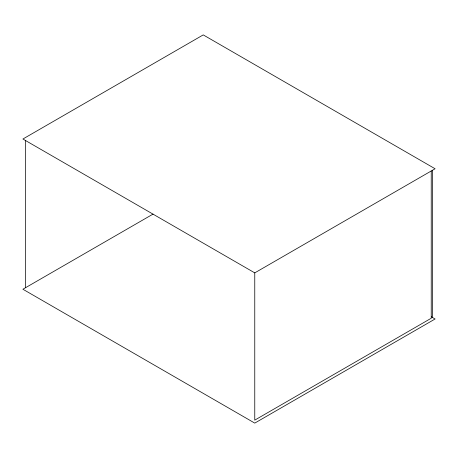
<?xml version="1.0" encoding="UTF-8"?>
<svg xmlns="http://www.w3.org/2000/svg" width="458" height="458" viewBox="0 0 458 458"><rect width="100%" height="100%" fill="white"/><g stroke="black" fill="none" stroke-linecap="round" stroke-linejoin="round"><path stroke-width="0.69" d="M153.041 214.104L22.9 289.238L254.763 423.106L435.1 318.986L431.287 316.787M254.763 272.876L435.1 168.762L203.238 34.894L22.9 139.014L254.763 272.876L254.763 420.129L431.236 318.241L431.236 170.989M432.524 170.25L432.524 317.503M25.476 140.497L25.476 287.75"/></g></svg>
